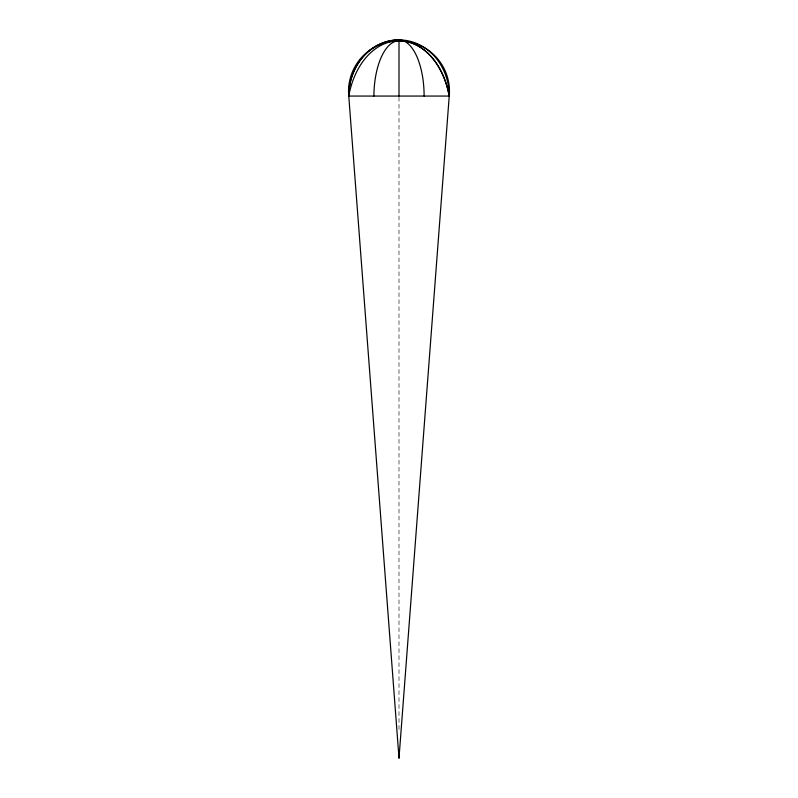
<?xml version="1.0" encoding="UTF-8"?>
<svg xmlns="http://www.w3.org/2000/svg" width="798" height="798" viewBox="0 0 798 798"><rect width="100%" height="100%" fill="white"/><g stroke="black" fill="none" stroke-linecap="round" stroke-linejoin="round"><path stroke-width="0.6" stroke-dasharray="3.99 2.99" d="M399 97.296L399 730.669"/><path stroke-width="1.2" d="M424.117 96.059A56.159 25.117 -90 0 0 399 39.9A56.159 50.234 -90 0 0 348.766 96.059L399 758.1L449.234 96.059A56.159 50.234 -90 0 0 399 39.9A56.159 25.117 90 0 0 392.496 41.815M399 96.059L399 40.808A73.286 51.82 -90 0 1 449.234 96.059L348.766 96.059A56.159 50.234 90 0 1 399 39.9M399 751.866L399 758.1M373.883 96.059A56.169 25.117 -90 0 1 402.242 41.277M399 40.808A73.286 51.82 -90 0 0 348.766 96.059A50.464 50.464 0 0 1 399 40.808A50.464 50.464 0 0 1 449.234 96.059A73.286 51.82 90 0 0 399 40.808"/></g></svg>
